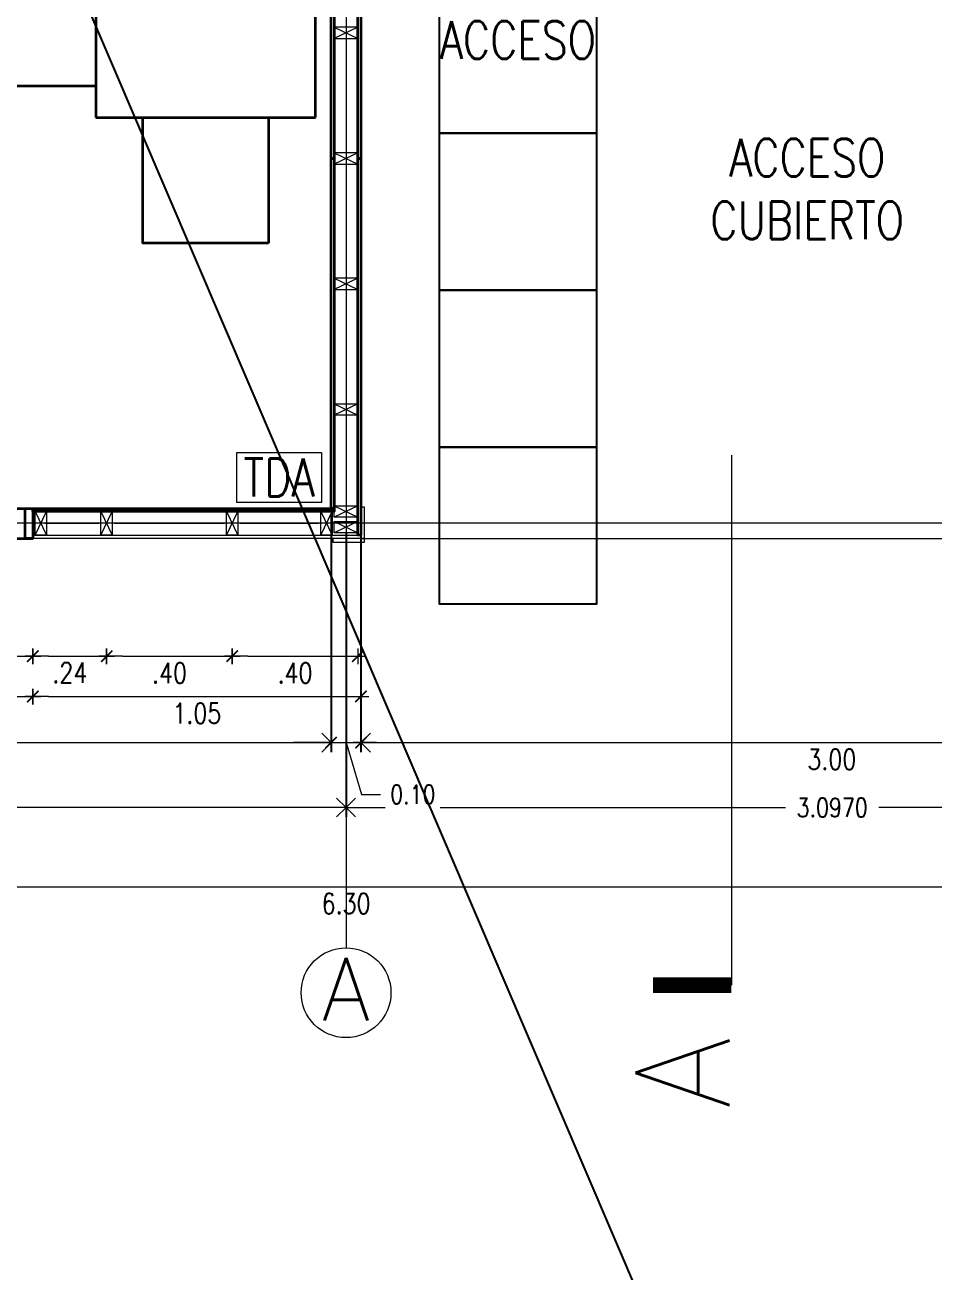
# Model space of a CAD drawing. Header units: metres. Extents: x -2 to 612, y -64 to 156.
# Drawn here: x 390.263 to 393.159, y 20.914 to 24.887 of the extents above; entities that cross this region are included whole.
import ezdxf
from ezdxf import colors
from ezdxf.entities.mleader import LeaderData, LeaderLine
from ezdxf.enums import TextEntityAlignment as Align
from ezdxf.math import Vec2, Vec3

# ---------------------------------------------------------------- set-up
doc = ezdxf.new("R2010")
doc.units = ezdxf.units.M
doc.header["$LTSCALE"] = 5
doc.header["$MEASUREMENT"] = 0
doc.layers.get('0').update_dxf_attribs({"color": 30})
doc.layers.get('DEFPOINTS').update_dxf_attribs({"color": 210})
for name, color, linetype, lineweight in [('A-ANNO-DIMS', 3, 'Continuous', 18), ('A-ANNO-SYMB', 3, 'Continuous', 18), ('A-ANNO-TEXT', 3, 'Continuous', 18), ('A-DETL-MBND', 3, 'Continuous', 18), ('A-ELEV-IDEN', 3, 'Continuous', 18), ('A-ELEV-MBE1', 7, 'Continuous', 35), ('A-ELEV-MBE2', 4, 'Continuous', 25), ('A-SECT-MCUT', 7, 'Continuous', 35), ('A-WALL-PATT', 8, 'Continuous', 18), ('A-WALL-STUD', 3, 'Continuous', 18)]:
    doc.layers.add(name, color=color, linetype=linetype, lineweight=lineweight)
doc.styles.add('E-ROMANS', font='romans.shx', dxfattribs={"width": 0.8})
doc.styles.get("Standard").update_dxf_attribs({"font": 'arial.ttf'})
doc.dimstyles.new('E-0050_ARW_12', dxfattribs={"dimscale": 0.001, "dimtxt": 60, "dimasz": 60, "dimexe": 30, "dimexo": 20, "dimgap": 30, "dimtad": 0, "dimzin": 0, "dimdsep": 46, "dimtxsty": 'E-ROMANS', "dimblk": 'OPEN90', "dimcen": 30, "dimclrd": 256, "dimclre": 256, "dimclrt": 256, "dimadec": 0, "dimazin": 0, "dimtfac": 1, "dimtmove": 1, "dimatfit": 3, "dimldrblk": 'OPEN90', "dimfxl": 1, "dimtfill": 1, "dimtolj": 1, "dimtzin": 0, "dimlwd": -1, "dimarcsym": 0})

# ---------------------------------------------------------------- blocks, each defined once
blk = doc.blocks.new('TDA')
blk.add_lwpolyline([(-0.1351, 0), (0.1351, 0), (0.1351, -0.16), (-0.1351, -0.16), (-0.1351, 0)])
at = {"insert": (0, -0.08), "char_height": 0.12, "attachment_point": 5, "style": 'E-ROMANS'}
blk.add_mtext('TDA', dxfattribs=at)
blk = doc.blocks.new('ARCH TICK 2')
for p, q in [((-1, 0), (0.5, 0)), ((0, 0.5), (0, -0.5))]:
    blk.add_line(p, q)
at = {"color": 0, "linetype": 'ByBlock'}
blk.add_line((-0.354, -0.354), (0.354, 0.354), dxfattribs=at)
at = {"color": 0, "linetype": 'ByBlock', "const_width": 0.106}
blk.add_lwpolyline([(-0.354, -0.354), (0.354, 0.354)], dxfattribs=at)
blk = doc.blocks.new('*D822')
at = {"layer": 'A-ANNO-DIMS', "transparency": 16777216}
blk.add_line((389.4887, 22.8758), (390.2387, 22.8758), dxfattribs=at)
at = {"layer": 'DEFPOINTS', "color": 0, "transparency": 16777216}
for p in [(389.4387, 23.299), (390.2887, 23.299), (390.2887, 22.8758)]:
    blk.add_point(p, dxfattribs=at)
at = {"layer": 'A-ANNO-DIMS', "transparency": 16777216, "xscale": 0.05, "yscale": 0.05, "zscale": 0.05, "rotation": 180}
blk.add_blockref('ARCH TICK 2', (389.4387, 22.8758), dxfattribs=at)
at = {"layer": 'A-ANNO-DIMS', "transparency": 16777216, "xscale": 0.05, "yscale": 0.05, "zscale": 0.05}
blk.add_blockref('ARCH TICK 2', (390.2887, 22.8758), dxfattribs=at)
at = {"layer": 'A-ANNO-DIMS', "transparency": 16777216, "insert": (389.8637, 22.8224), "char_height": 0.065, "attachment_point": 5, "style": 'E-ROMANS'}
blk.add_mtext('\\A1;.85', dxfattribs=at)
blk = doc.blocks.new('_Open90')
at = {"color": 0, "linetype": 'ByBlock', "lineweight": -2}
for p, q in [((-0.5, 0.5), (0, 0)), ((0, 0), (-1, 0)), ((0, 0), (-0.5, -0.5))]:
    blk.add_line(p, q, dxfattribs=at)
blk = doc.blocks.new('*D823')
at = {"layer": 'A-ANNO-DIMS', "transparency": 16777216}
blk.add_line((390.3387, 22.8758), (390.4737, 22.8758), dxfattribs=at)
at = {"layer": 'DEFPOINTS', "color": 0, "transparency": 16777216}
for p in [(390.2887, 23.299), (390.5237, 23.299), (390.5237, 22.8758)]:
    blk.add_point(p, dxfattribs=at)
at = {"layer": 'A-ANNO-DIMS', "transparency": 16777216, "xscale": 0.05, "yscale": 0.05, "zscale": 0.05, "rotation": 180}
blk.add_blockref('ARCH TICK 2', (390.2887, 22.8758), dxfattribs=at)
at = {"layer": 'A-ANNO-DIMS', "transparency": 16777216, "xscale": 0.05, "yscale": 0.05, "zscale": 0.05}
blk.add_blockref('ARCH TICK 2', (390.5237, 22.8758), dxfattribs=at)
at = {"layer": 'A-ANNO-DIMS', "transparency": 16777216, "insert": (390.4062, 22.8233), "char_height": 0.065, "attachment_point": 5, "style": 'E-ROMANS'}
blk.add_mtext('\\A1;.24', dxfattribs=at)
blk = doc.blocks.new('*D824')
at = {"layer": 'A-ANNO-DIMS', "transparency": 16777216}
blk.add_line((390.5737, 22.8758), (390.8737, 22.8758), dxfattribs=at)
at = {"layer": 'DEFPOINTS', "color": 0, "transparency": 16777216}
for p in [(390.5237, 23.299), (390.9237, 23.299), (390.9237, 22.8758)]:
    blk.add_point(p, dxfattribs=at)
at = {"layer": 'A-ANNO-DIMS', "transparency": 16777216, "xscale": 0.05, "yscale": 0.05, "zscale": 0.05, "rotation": 180}
blk.add_blockref('ARCH TICK 2', (390.5237, 22.8758), dxfattribs=at)
at = {"layer": 'A-ANNO-DIMS', "transparency": 16777216, "xscale": 0.05, "yscale": 0.05, "zscale": 0.05}
blk.add_blockref('ARCH TICK 2', (390.9237, 22.8758), dxfattribs=at)
at = {"layer": 'A-ANNO-DIMS', "transparency": 16777216, "insert": (390.7237, 22.8224), "char_height": 0.065, "attachment_point": 5, "style": 'E-ROMANS'}
blk.add_mtext('\\A1;.40', dxfattribs=at)
blk = doc.blocks.new('*D825')
at = {"layer": 'A-ANNO-DIMS', "transparency": 16777216}
blk.add_line((390.9737, 22.8758), (391.2737, 22.8758), dxfattribs=at)
at = {"layer": 'DEFPOINTS', "color": 0, "transparency": 16777216}
for p in [(390.9237, 23.299), (391.3237, 23.2615), (391.3237, 22.8758)]:
    blk.add_point(p, dxfattribs=at)
at = {"layer": 'A-ANNO-DIMS', "transparency": 16777216, "xscale": 0.05, "yscale": 0.05, "zscale": 0.05, "rotation": 180}
blk.add_blockref('ARCH TICK 2', (390.9237, 22.8758), dxfattribs=at)
at = {"layer": 'A-ANNO-DIMS', "transparency": 16777216, "xscale": 0.05, "yscale": 0.05, "zscale": 0.05}
blk.add_blockref('ARCH TICK 2', (391.3237, 22.8758), dxfattribs=at)
at = {"layer": 'A-ANNO-DIMS', "transparency": 16777216, "insert": (391.1237, 22.8224), "char_height": 0.065, "attachment_point": 5, "style": 'E-ROMANS'}
blk.add_mtext('\\A1;.40', dxfattribs=at)
blk = doc.blocks.new('*D827')
at = {"layer": 'A-ANNO-DIMS', "transparency": 16777216}
blk.add_line((390.3387, 22.7473), (391.2837, 22.7473), dxfattribs=at)
at = {"layer": 'DEFPOINTS', "color": 0, "transparency": 16777216}
for p in [(390.2887, 23.2505), (391.3337, 23.2505), (391.3337, 22.7473)]:
    blk.add_point(p, dxfattribs=at)
at = {"layer": 'A-ANNO-DIMS', "transparency": 16777216, "xscale": 0.05, "yscale": 0.05, "zscale": 0.05, "rotation": 180}
blk.add_blockref('ARCH TICK 2', (390.2887, 22.7473), dxfattribs=at)
at = {"layer": 'A-ANNO-DIMS', "transparency": 16777216, "xscale": 0.05, "yscale": 0.05, "zscale": 0.05}
blk.add_blockref('ARCH TICK 2', (391.3337, 22.7473), dxfattribs=at)
at = {"layer": 'A-ANNO-DIMS', "transparency": 16777216, "insert": (390.8112, 22.6939), "char_height": 0.065, "attachment_point": 5, "style": 'E-ROMANS'}
blk.add_mtext('\\A1;1.05', dxfattribs=at)
blk = doc.blocks.new('*D828')
at = {"layer": 'A-ANNO-DIMS', "transparency": 16777216}
blk.add_line((389.4887, 22.7473), (390.2387, 22.7473), dxfattribs=at)
at = {"layer": 'DEFPOINTS', "color": 0, "transparency": 16777216}
for p in [(389.4387, 23.2615), (390.2887, 23.2615), (390.2887, 22.7473)]:
    blk.add_point(p, dxfattribs=at)
at = {"layer": 'A-ANNO-DIMS', "transparency": 16777216, "xscale": 0.05, "yscale": 0.05, "zscale": 0.05, "rotation": 180}
blk.add_blockref('ARCH TICK 2', (389.4387, 22.7473), dxfattribs=at)
at = {"layer": 'A-ANNO-DIMS', "transparency": 16777216, "xscale": 0.05, "yscale": 0.05, "zscale": 0.05}
blk.add_blockref('ARCH TICK 2', (390.2887, 22.7473), dxfattribs=at)
at = {"layer": 'A-ANNO-DIMS', "transparency": 16777216, "insert": (389.8637, 22.6939), "char_height": 0.065, "attachment_point": 5, "style": 'E-ROMANS'}
blk.add_mtext('\\A1;.85', dxfattribs=at)
blk = doc.blocks.new('*D829')
at = {"layer": 'A-ANNO-DIMS', "transparency": 16777216}
blk.add_line((388.2887, 22.6004), (391.1887, 22.6004), dxfattribs=at)
at = {"layer": 'DEFPOINTS', "color": 0, "transparency": 16777216}
for p in [(388.2387, 23.3465), (391.2387, 23.3465), (391.2387, 22.6004)]:
    blk.add_point(p, dxfattribs=at)
at = {"layer": 'A-ANNO-DIMS', "transparency": 16777216, "xscale": 0.05, "yscale": 0.05, "zscale": 0.05, "rotation": 180}
blk.add_blockref('ARCH TICK 2', (388.2387, 22.6004), dxfattribs=at)
at = {"layer": 'A-ANNO-DIMS', "transparency": 16777216, "xscale": 0.05, "yscale": 0.05, "zscale": 0.05}
blk.add_blockref('ARCH TICK 2', (391.2387, 22.6004), dxfattribs=at)
at = {"layer": 'A-ANNO-DIMS', "transparency": 16777216, "insert": (389.7387, 22.547), "char_height": 0.065, "attachment_point": 5, "style": 'E-ROMANS'}
blk.add_mtext('\\A1;3.00', dxfattribs=at)
blk = doc.blocks.new('*D830')
at = {"layer": 'A-ANNO-DIMS', "transparency": 16777216}
blk.add_line((388.1867, 22.1413), (394.3857, 22.1413), dxfattribs=at)
at = {"layer": 'DEFPOINTS', "color": 0, "transparency": 16777216}
for p in [(388.1367, 22.9615), (394.4357, 22.9735), (394.4357, 22.1413)]:
    blk.add_point(p, dxfattribs=at)
at = {"layer": 'A-ANNO-DIMS', "transparency": 16777216, "xscale": 0.05, "yscale": 0.05, "zscale": 0.05, "rotation": 180}
blk.add_blockref('ARCH TICK 2', (388.1367, 22.1413), dxfattribs=at)
at = {"layer": 'A-ANNO-DIMS', "transparency": 16777216, "xscale": 0.05, "yscale": 0.05, "zscale": 0.05}
blk.add_blockref('ARCH TICK 2', (394.4357, 22.1413), dxfattribs=at)
at = {"layer": 'A-ANNO-DIMS', "transparency": 16777216, "insert": (391.2862, 22.0879), "char_height": 0.065, "attachment_point": 5, "style": 'E-ROMANS'}
blk.add_mtext('\\A1;6.30', dxfattribs=at)
blk = doc.blocks.new('*D831')
at = {"layer": 'A-ANNO-DIMS', "transparency": 16777216}
blk.add_line((391.3837, 22.6004), (394.2837, 22.6004), dxfattribs=at)
at = {"layer": 'DEFPOINTS', "color": 0, "transparency": 16777216}
for p in [(391.3337, 23.3605), (394.3337, 23.3605), (394.3337, 22.6004)]:
    blk.add_point(p, dxfattribs=at)
at = {"layer": 'A-ANNO-DIMS', "transparency": 16777216, "xscale": 0.05, "yscale": 0.05, "zscale": 0.05, "rotation": 180}
blk.add_blockref('ARCH TICK 2', (391.3337, 22.6004), dxfattribs=at)
at = {"layer": 'A-ANNO-DIMS', "transparency": 16777216, "xscale": 0.05, "yscale": 0.05, "zscale": 0.05}
blk.add_blockref('ARCH TICK 2', (394.3337, 22.6004), dxfattribs=at)
at = {"layer": 'A-ANNO-DIMS', "transparency": 16777216, "insert": (392.8337, 22.547), "char_height": 0.065, "attachment_point": 5, "style": 'E-ROMANS'}
blk.add_mtext('\\A1;3.00', dxfattribs=at)
blk = doc.blocks.new('*D811')
at = {"layer": 'A-ANNO-DIMS', "lineweight": -2, "transparency": 16777216}
for p, q in [((391.2862, 23.2665), (391.2862, 22.3638)), ((388.1892, 22.9785), (388.1892, 22.3638))]:
    blk.add_line(p, q, dxfattribs=at)
at = {"layer": 'A-ANNO-DIMS', "transparency": 16777216}
for p, q in [((388.2492, 22.3938), (389.5888, 22.3938)), ((391.2262, 22.3938), (389.8865, 22.3938))]:
    blk.add_line(p, q, dxfattribs=at)
at = {"layer": 'DEFPOINTS', "color": 0, "transparency": 16777216}
for p in [(391.2862, 23.2865), (388.1892, 22.9985), (391.2862, 22.3938)]:
    blk.add_point(p, dxfattribs=at)
at = {"layer": 'A-ANNO-DIMS', "transparency": 16777216, "xscale": 0.06, "yscale": 0.06, "zscale": 0.06, "rotation": 180}
blk.add_blockref('_Open90', (388.1892, 22.3938), dxfattribs=at)
at = {"layer": 'A-ANNO-DIMS', "transparency": 16777216, "xscale": 0.06, "yscale": 0.06, "zscale": 0.06}
blk.add_blockref('_Open90', (391.2862, 22.3938), dxfattribs=at)
at = {"layer": 'A-ANNO-DIMS', "transparency": 16777216, "insert": (389.7377, 22.3938), "char_height": 0.06, "attachment_point": 5, "style": 'E-ROMANS', "bg_fill": 3, "box_fill_scale": 1.25, "bg_fill_color": 256, "bg_fill_true_color": 13158600, "bg_fill_transparency": 0}
blk.add_mtext('\\A1;3.0970', dxfattribs=at)
blk = doc.blocks.new('*D812')
at = {"layer": 'A-ANNO-DIMS', "lineweight": -2, "transparency": 16777216}
for p, q in [((391.2862, 23.2665), (391.2862, 22.3638)), ((394.3832, 22.9785), (394.3832, 22.3638))]:
    blk.add_line(p, q, dxfattribs=at)
at = {"layer": 'A-ANNO-DIMS', "transparency": 16777216}
for p, q in [((391.3462, 22.3938), (392.6858, 22.3938)), ((394.3232, 22.3938), (392.9835, 22.3938))]:
    blk.add_line(p, q, dxfattribs=at)
at = {"layer": 'DEFPOINTS', "color": 0, "transparency": 16777216}
for p in [(391.2862, 23.2865), (394.3832, 22.9985), (394.3832, 22.3938)]:
    blk.add_point(p, dxfattribs=at)
at = {"layer": 'A-ANNO-DIMS', "transparency": 16777216, "xscale": 0.06, "yscale": 0.06, "zscale": 0.06, "rotation": 180}
blk.add_blockref('_Open90', (391.2862, 22.3938), dxfattribs=at)
at = {"layer": 'A-ANNO-DIMS', "transparency": 16777216, "xscale": 0.06, "yscale": 0.06, "zscale": 0.06}
blk.add_blockref('_Open90', (394.3832, 22.3938), dxfattribs=at)
at = {"layer": 'A-ANNO-DIMS', "transparency": 16777216, "insert": (392.8347, 22.3938), "char_height": 0.06, "attachment_point": 5, "style": 'E-ROMANS', "bg_fill": 3, "box_fill_scale": 1.25, "bg_fill_color": 256, "bg_fill_true_color": 13158600, "bg_fill_transparency": 0}
blk.add_mtext('\\A1;3.0970', dxfattribs=at)
blk = doc.blocks.new('*D1408')
at = {"layer": 'A-ANNO-DIMS', "lineweight": -2, "transparency": 16777216}
for p, q in [((391.2387, 23.3265), (391.2387, 22.5704)), ((391.3337, 23.3305), (391.3337, 22.5704))]:
    blk.add_line(p, q, dxfattribs=at)
at = {"layer": 'A-ANNO-DIMS', "transparency": 16777216}
for p, q in [((391.1787, 22.6004), (391.1187, 22.6004)), ((391.2387, 22.6004), (391.3337, 22.6004)), ((391.2387, 22.6004), (391.3337, 22.6004)), ((391.2862, 22.6004), (391.3357, 22.4354)), ((391.3937, 22.6004), (391.4537, 22.6004)), ((391.3357, 22.4354), (391.3957, 22.4354))]:
    blk.add_line(p, q, dxfattribs=at)
at = {"layer": 'DEFPOINTS', "color": 0, "transparency": 16777216}
for p in [(391.2387, 23.3465), (391.3337, 23.3505), (391.3337, 22.6004)]:
    blk.add_point(p, dxfattribs=at)
at = {"layer": 'A-ANNO-DIMS', "transparency": 16777216, "xscale": 0.06, "yscale": 0.06, "zscale": 0.06}
blk.add_blockref('_Open90', (391.2387, 22.6004), dxfattribs=at)
at = {"layer": 'A-ANNO-DIMS', "transparency": 16777216, "xscale": 0.06, "yscale": 0.06, "zscale": 0.06, "rotation": 180}
blk.add_blockref('_Open90', (391.3337, 22.6004), dxfattribs=at)
at = {"layer": 'A-ANNO-DIMS', "transparency": 16777216, "insert": (391.4988, 22.4354), "char_height": 0.06, "attachment_point": 5, "style": 'E-ROMANS', "bg_fill": 3, "box_fill_scale": 1.25, "bg_fill_color": 256, "bg_fill_true_color": 13158600, "bg_fill_transparency": 0}
blk.add_mtext('\\A1;0.10', dxfattribs=at)

msp = doc.modelspace()

# ---------------------------------------------------------------- linework, layer by layer
at = {"layer": 'A-ANNO-SYMB'}
for p, q in [((391.28615, 33.22033), (391.28615, 21.94692)), ((397.19515, 23.29904), (386.4403, 23.29904))]:
    msp.add_line(p, q, dxfattribs=at)
at = {"layer": 'A-ANNO-SYMB', "const_width": 0.05}
msp.add_lwpolyline([(392.51378, 21.82826), (392.26378, 21.82826)], dxfattribs=at)
at = {"layer": 'A-ANNO-SYMB'}
msp.add_circle((391.28615, 21.8039), 0.14303, dxfattribs=at)
at = {"layer": 'A-DETL-MBND'}
for points in [[(391.34465, 23.35054), (391.33365, 23.35054), (391.33365, 23.25054), (391.34465, 23.25054)], [(391.33365, 23.26154), (391.33365, 23.25054), (390.28865, 23.25054), (390.28865, 23.26154)], [(391.34465, 23.23954), (391.34465, 23.25054), (391.24465, 23.25054), (391.24465, 23.23954)]]:
    msp.add_lwpolyline(points, close=True, dxfattribs=at)
at = {"layer": 'A-ELEV-MBE1'}
for p, q in [((390.48907, 25.79137), (390.48907, 24.59137)), ((391.18907, 24.59137), (391.18907, 25.79137)), ((390.48907, 24.69137), (390.08907, 24.69137)), ((390.48907, 24.59137), (391.18907, 24.59137)), ((391.03907, 24.59137), (391.03907, 24.19137)), ((389.43865, 23.34654), (390.28865, 23.34654)), ((389.43866, 23.25054), (390.28865, 23.25054))]:
    msp.add_line(p, q, dxfattribs=at)
msp.add_lwpolyline([(391.03907, 24.19137), (390.63907, 24.19137), (390.63907, 24.59137)], dxfattribs=at)
msp.add_lwpolyline([(390.26365, 23.34654), (390.28865, 23.34654), (390.28865, 23.25054), (390.26365, 23.25054)], close=True, dxfattribs=at)
at = {"layer": 'A-ELEV-MBE2'}
for points in [[(391.58365, 25.04154), (392.08365, 25.04154), (392.08365, 24.54154), (391.58365, 24.54154), (391.58365, 25.04154)], [(391.58365, 24.54154), (392.08365, 24.54154), (392.08365, 24.04154), (391.58365, 24.04154), (391.58365, 24.54154)], [(391.58365, 24.04154), (392.08365, 24.04154), (392.08365, 23.54154), (391.58365, 23.54154), (391.58365, 24.04154)]]:
    msp.add_lwpolyline(points, dxfattribs=at)
at = {"layer": 'A-SECT-MCUT'}
for points in [[(391.24865, 25.66154), (391.24865, 24.46154), (391.23865, 24.46154), (391.23865, 25.66154)], [(391.33365, 25.66154), (391.33365, 24.46154), (391.32365, 24.46154), (391.32365, 25.66154)], [(391.24865, 24.46154), (391.24865, 23.34654), (391.23865, 23.34654), (391.23865, 24.46154)], [(391.33365, 24.46154), (391.33365, 23.26154), (391.32365, 23.26154), (391.32365, 24.46154)], [(390.28865, 23.34654), (391.24865, 23.34654), (391.24865, 23.33654), (390.28865, 23.33654)]]:
    msp.add_lwpolyline(points, close=True, dxfattribs=at)
at = {"layer": 'A-WALL-PATT', "ltscale": 0.1}
for p, q in [((391.28615, 24.83654), (391.28615, 24.48654)), ((391.28615, 24.43654), (391.28615, 24.08654)), ((391.28615, 24.03654), (391.28615, 23.68654)), ((391.28615, 23.63654), (391.28615, 23.36154))]:
    msp.add_line(p, q, dxfattribs=at)
at = {"layer": 'A-WALL-STUD'}
for p, q in [((391.32365, 24.87954), (391.24865, 24.84354)), ((391.24865, 24.87954), (391.32365, 24.84354)), ((391.32365, 24.47954), (391.24865, 24.44354)), ((391.24865, 24.47954), (391.32365, 24.44354)), ((391.32365, 24.07954), (391.24865, 24.04354)), ((391.24865, 24.07954), (391.32365, 24.04354)), ((391.24865, 23.67954), (391.32365, 23.64354)), ((391.32365, 23.67954), (391.24865, 23.64354))]:
    msp.add_line(p, q, dxfattribs=at)
for points in [[(391.32365, 24.87954), (391.24865, 24.87954), (391.24865, 24.84354), (391.32365, 24.84354)], [(391.32365, 24.47954), (391.24865, 24.47954), (391.24865, 24.44354), (391.32365, 24.44354)], [(391.32365, 24.07954), (391.24865, 24.07954), (391.24865, 24.04354), (391.32365, 24.04354)], [(391.24865, 23.67954), (391.32365, 23.67954), (391.32365, 23.64354), (391.24865, 23.64354)]]:
    msp.add_lwpolyline(points, close=True, dxfattribs=at)

# ---------------------------------------------------------------- block references
at = {"layer": 'A-ANNO-SYMB'}
msp.add_blockref('TDA', (391.07311, 23.525), dxfattribs=at)

# ---------------------------------------------------------------- texts
at = {"layer": 'A-ANNO-TEXT', "char_height": 0.12, "attachment_point": 5, "style": 'E-ROMANS'}
for s, insert in [('\\pi-0.36,l0.36,t0.36;ACCESO', (391.83365, 24.83882)), ('\\pi-0.36,l0.36,t0.36;ACCESO\\PCUBIERTO', (392.75539, 24.36376))]:
    msp.add_mtext(s, dxfattribs=dict(at, insert=insert))
at = {"layer": 'A-ANNO-TEXT', "style": 'E-ROMANS'}
msp.add_attdef('A', text='0.00', height=0.2, dxfattribs=at).set_placement((391.28615, 21.81503), align=Align.MIDDLE_CENTER)
msp.add_attdef('A', text='CORTE', height=0.299796, rotation=90, dxfattribs=at).set_placement((392.35817, 21.43315), align=Align.MIDDLE_LEFT)

# ---------------------------------------------------------------- dimensions: what is measured, and where the dimension line sits
at = {"layer": 'A-ANNO-DIMS'}
for base, p1, p2, picture, middle in [((394.33365, 22.60041), (391.33365, 23.36054), (394.33365, 23.36054), '*D831', (392.83365, 22.547)), ((391.23865, 22.60041), (388.23866, 23.34654), (391.23865, 23.34654), '*D829', (389.73866, 22.547)), ((390.28865, 22.87581), (389.43865, 23.29904), (390.28865, 23.29904), '*D822', (389.86365, 22.8224)), ((390.523652318, 22.875806182), (390.288652318, 23.2990394916), (390.523652318, 23.2990394916), '*D823', (390.406152318, 22.823306182)), ((390.92365, 22.87581), (390.52365, 23.29904), (390.92365, 23.29904), '*D824', (390.72365, 22.8224)), ((391.32365, 22.87581), (390.92365, 23.29904), (391.32365, 23.26154), '*D825', (391.12365, 22.8224)), ((390.28865, 22.74726), (389.43865, 23.26154), (390.28865, 23.26154), '*D828', (389.86365, 22.69385)), ((391.333652318, 22.747256319), (390.288652318, 23.2505397607), (391.333652318, 23.2505397607), '*D827', (390.811152318, 22.6938517026)), ((394.43568, 22.1413), (388.13665, 22.96154), (394.43568, 22.97354), '*D830', (391.28617, 22.08789))]:
    dim = msp.add_linear_dim(base=base, p1=p1, p2=p2, dimstyle='E-0050_ARW_12', dxfattribs=at)
    dim.commit()
    dim.dimension.update_dxf_attribs({"geometry": picture, "text_midpoint": middle})

# ---------------------------------------------------------------- next in the draw order: dimensions: what is measured, and where the dimension line sits
dim = msp.add_linear_dim(base=(391.28615, 22.39378), p1=(388.18916, 22.99854), p2=(391.28615, 23.28654), dimstyle='E-0050_ARW_12', override={"dimdec": 4}, dxfattribs=at)
dim.commit()
dim.dimension.update_dxf_attribs({"geometry": '*D811', "text_midpoint": (389.73765, 22.39378)})

# ---------------------------------------------------------------- next in the draw order: linework, layer by layer
at = {"layer": 'A-WALL-PATT', "ltscale": 0.1}
for p, q in [((390.32666, 23.29904), (390.49865, 23.29904)), ((390.54865, 23.29904), (390.89865, 23.29904)), ((390.94865, 23.29904), (391.19865, 23.29904))]:
    msp.add_line(p, q, dxfattribs=at)
at = {"layer": 'A-WALL-STUD'}
for p, q in [((390.29565, 23.26154), (390.33165, 23.33654)), ((390.29565, 23.33654), (390.33165, 23.26154)), ((390.50565, 23.26154), (390.54165, 23.33654)), ((390.50565, 23.33654), (390.54165, 23.26154)), ((390.90565, 23.26154), (390.94165, 23.33654)), ((390.90565, 23.33654), (390.94165, 23.26154))]:
    msp.add_line(p, q, dxfattribs=at)
for points in [[(390.29565, 23.26154), (390.29565, 23.33654), (390.33165, 23.33654), (390.33165, 23.26154)], [(390.50565, 23.26154), (390.50565, 23.33654), (390.54165, 23.33654), (390.54165, 23.26154)], [(390.90565, 23.26154), (390.90565, 23.33654), (390.94165, 23.33654), (390.94165, 23.26154)]]:
    msp.add_lwpolyline(points, close=True, dxfattribs=at)

# ---------------------------------------------------------------- next in the draw order: dimensions: what is measured, and where the dimension line sits
at = {"layer": 'A-ANNO-DIMS'}
dim = msp.add_linear_dim(base=(394.38316, 22.39378), p1=(391.28615, 23.28654), p2=(394.38316, 22.99854), dimstyle='E-0050_ARW_12', override={"dimdec": 4}, dxfattribs=at)
dim.commit()
dim.dimension.update_dxf_attribs({"geometry": '*D812', "text_midpoint": (392.83466, 22.39378)})

# ---------------------------------------------------------------- next in the draw order: linework, layer by layer
at = {"layer": 'A-ANNO-SYMB'}
msp.add_line((392.51378, 23.51654), (392.51378, 21.82826), dxfattribs=at)
at = {"layer": 'A-ELEV-IDEN'}
msp.add_line((391.34465, 23.25054), (394.33365, 23.25054), dxfattribs=at)
at = {"layer": 'A-ELEV-MBE2'}
msp.add_lwpolyline([(391.58365, 23.54154), (392.08365, 23.54154), (392.08365, 23.04154), (391.58365, 23.04154), (391.58365, 23.54154)], dxfattribs=at)

# ---------------------------------------------------------------- next in the draw order: dimensions: what is measured, and where the dimension line sits
at = {"layer": 'A-ANNO-DIMS'}
dim = msp.add_linear_dim(base=(391.333652318, 22.6004077325), p1=(391.238652318, 23.3465440483), p2=(391.333652318, 23.3505397607), dimstyle='E-0050_ARW_12', override={"dimfxl": 0.3}, dxfattribs=at)
dim.commit()
dim.dimension.update_dxf_attribs({"geometry": '*D1408', "text_midpoint": (391.425652318, 22.4354077325)})

# ---------------------------------------------------------------- next in the draw order: linework, layer by layer
at = {"layer": 'A-WALL-STUD'}
for p, q in [((391.20565, 23.26154), (391.24165, 23.33654)), ((391.20565, 23.33654), (391.24165, 23.26154)), ((391.24865, 23.35454), (391.32365, 23.31854)), ((391.32365, 23.35454), (391.24865, 23.31854)), ((391.24865, 23.30454), (391.32365, 23.26854)), ((391.32365, 23.30454), (391.24865, 23.26854))]:
    msp.add_line(p, q, dxfattribs=at)
for points in [[(391.20565, 23.26154), (391.20565, 23.33654), (391.24165, 23.33654), (391.24165, 23.26154)], [(391.24865, 23.35454), (391.32365, 23.35454), (391.32365, 23.31854), (391.24865, 23.31854)], [(391.24865, 23.30454), (391.32365, 23.30454), (391.32365, 23.26854), (391.24865, 23.26854)]]:
    msp.add_lwpolyline(points, close=True, dxfattribs=at)

# ---------------------------------------------------------------- next in the draw order: leaders
at = {"layer": 'A-ANNO-SYMB'}
ml = msp.add_multileader_mtext('Standard', dxfattribs=at)
ml.set_content('', color=256)
ml.set_leader_properties()
ml.set_arrow_properties(name='OPEN90')
ml.build(insert=Vec2(0, 0))
ml.multileader.update_dxf_attribs({"text_right_attachment_type": 6, "dogleg_length": 0.36, "arrow_head_size": 20})
ctx = ml.context
ctx.base_point, ctx.arrow_head_size, ctx.plane_origin = Vec3(389.11249, 29.7735), 20, Vec3(388.32565, 29.94462)
ctx.right_attachment = 6
notes = []
notes.append((ctx, [(0, (1, 1, 0), (388.75249, 29.7735), (1, 0), 0.36, [(0, [(388.32565, 29.94462)], 0, [])])]))
ctx.mtext.insert, ctx.mtext.flow_direction = Vec3(391.11249, 31.7735), 5
for ctx, leaders in notes:
    for number, flags, end, landing, length, lines in leaders:
        leader = LeaderData()
        leader.index, (leader.has_last_leader_line, leader.has_dogleg_vector, leader.attachment_direction) = number, flags
        leader.last_leader_point, leader.dogleg_vector, leader.dogleg_length = Vec3(end), Vec3(landing), length
        for number, points, colour, breaks in lines:
            line = LeaderLine()
            line.index, line.vertices, line.color, line.breaks = number, Vec3.list(points), colors.encode_raw_color(colour), breaks
            leader.lines.append(line)
        ctx.leaders.append(leader)

doc.saveas('drawing.dxf')
